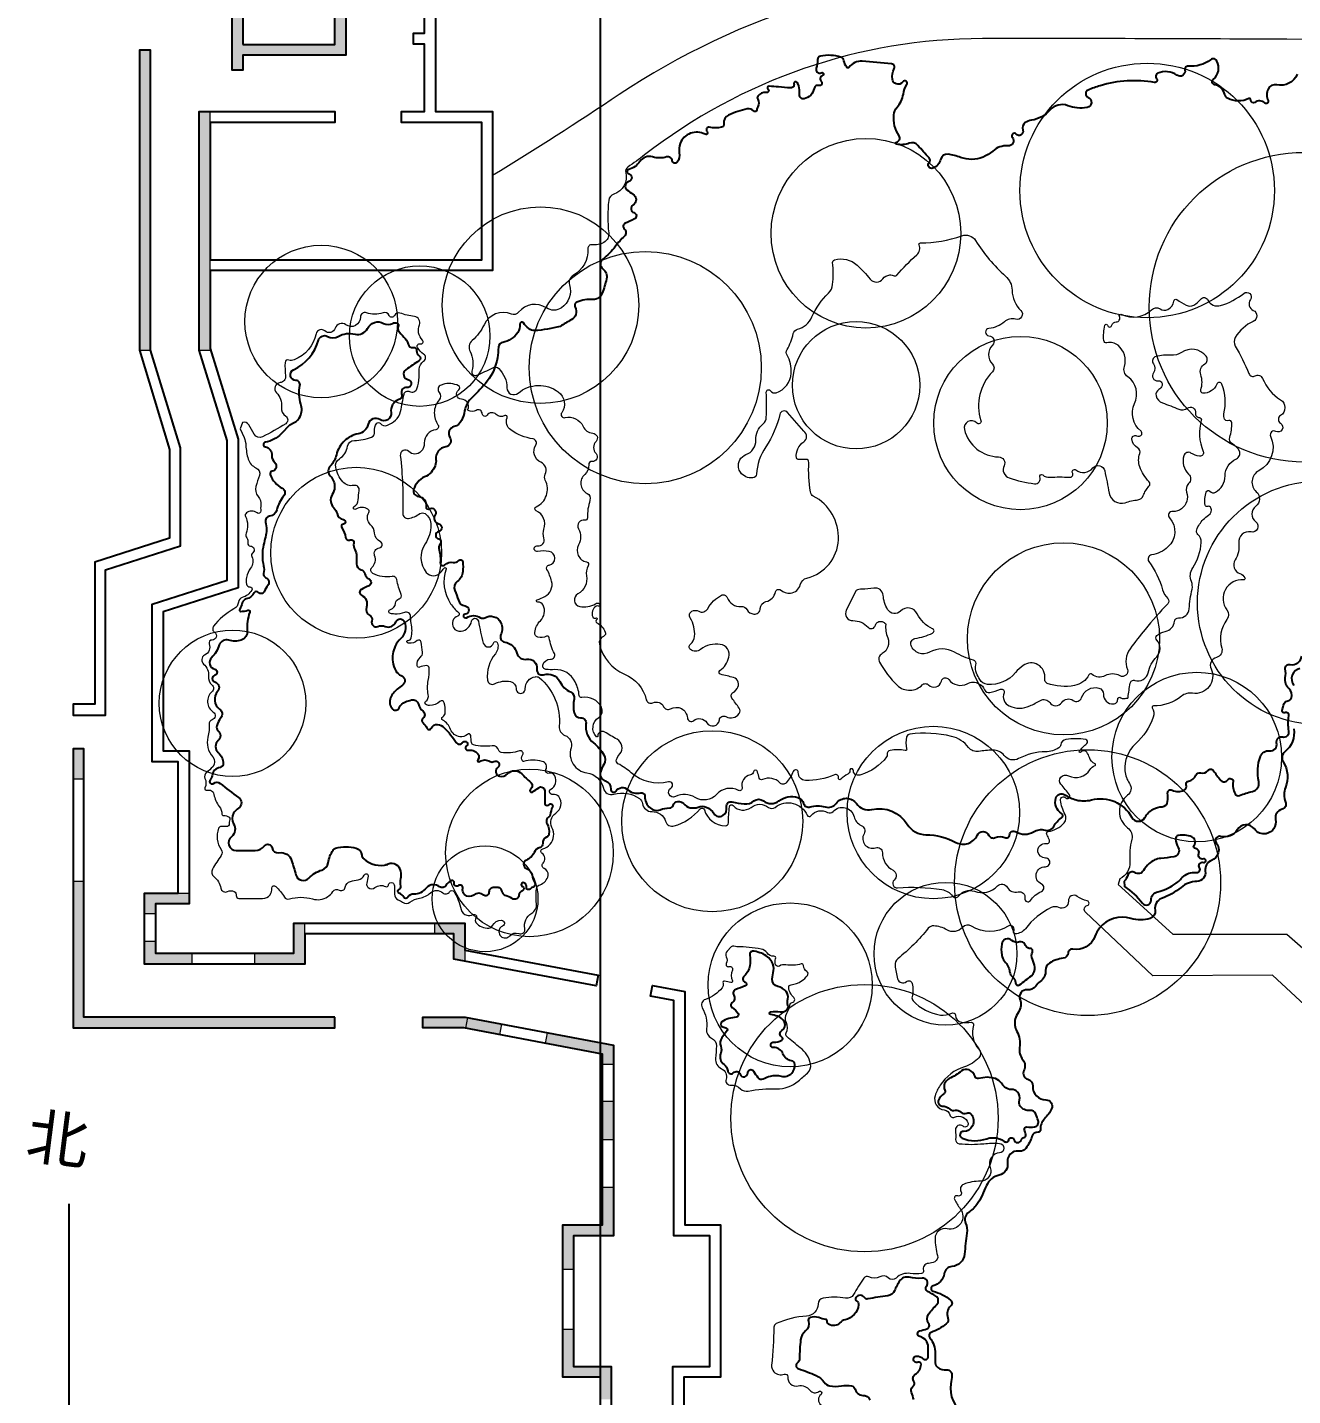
# Model space of a CAD drawing. Header units: millimetres. Extents: x 676536 to 765648, y 164262 to 293101.
# Drawn here: x 717232 to 745066, y 201550 to 231650 of the extents above; entities that cross this region are included whole.
import ezdxf

# ---------------------------------------------------------------- set-up
doc = ezdxf.new("R2010")
doc.units = ezdxf.units.MM
for name, color, linetype in [('archi', 7, 'Continuous'), ('rock', 30, 'Continuous'), ('water', 130, 'Continuous'), ('坐标系', 7, 'Continuous'), ('比例尺、指北针', 7, 'Continuous')]:
    doc.layers.add(name, color=color, linetype=linetype)
for name, color, linetype, lineweight in [('archiw', 255, 'Continuous', 0), ('plant', 90, 'Continuous', 0), ('road', 50, 'Continuous', 0)]:
    doc.layers.add(name, color=color, linetype=linetype, lineweight=lineweight)
doc.styles.get("Standard").update_dxf_attribs({"font": 'arial.ttf'})

msp = doc.modelspace()

# ---------------------------------------------------------------- hatches: boundary and pattern name
at = {"layer": 'archiw'}
h = msp.add_hatch(color=0, dxfattribs=at)
h.dxf.hatch_style = 1
h.paths.add_polyline_path([(724239, 235616), (723999, 235616), (723999, 235044), (721735, 235044), (721735, 234564), (721975, 234564), (721975, 234804), (723999, 234804), (723999, 231276), (721975, 231276), (721975, 233821), (721735, 233821), (721735, 230711), (721975, 230711), (721975, 231036), (724239, 231036)])
h = msp.add_hatch(color=0, dxfattribs=at)
h.dxf.hatch_style = 1
h.paths.add_polyline_path([(719939, 231151), (719699, 231151), (719699, 224549), (719939, 224549)])
h.paths.add_polyline_path([(721253, 229558), (721253, 229798), (721013, 229798), (721013, 224549), (721264, 224549), (721253, 224585), (721253, 226298), (721253, 226538)])
h = msp.add_hatch(color=0, dxfattribs=at)
h.dxf.hatch_style = 1
h.paths.add_polyline_path([(723995, 209879), (718478, 209879), (718478, 212871), (718238, 212871), (718238, 209639), (723995, 209639)])
h.paths.add_polyline_path([(720854, 211282), (720051, 211282), (720051, 211547), (719811, 211547), (719811, 211042), (720854, 211042)], flags=17)
h.paths.add_polyline_path([(723336, 211707), (723336, 211947), (723096, 211947), (723096, 211282), (722229, 211282), (722229, 211042), (723336, 211042)], flags=17)
h.paths.add_polyline_path([(726857, 211947), (726196, 211947), (726196, 211707), (726617, 211707), (726617, 211154), (726857, 211109), (726857, 211353)])
h.paths.add_polyline_path([(720791, 212606), (720551, 212606), (719811, 212606), (719811, 212153), (720051, 212153), (720051, 212366), (720791, 212366)], flags=17)
h.paths.add_polyline_path([(718478, 215780), (718238, 215780), (718238, 215116), (718478, 215116)])
h = msp.add_hatch(color=0, dxfattribs=at)
h.dxf.hatch_style = 1
h.paths.add_polyline_path([(730078, 187351), (729838, 187351), (729838, 186225), (730078, 186225)])
h.paths.add_polyline_path([(730078, 189684), (729838, 189684), (729838, 188526), (730078, 188526)], flags=17)
h.paths.add_polyline_path([(730078, 192081), (730078, 192521), (729838, 192521), (729838, 190905), (730078, 190905), (730078, 191669), (733346, 187107), (734489, 186697), (734570, 186923), (733498, 187308)])
h.paths.add_polyline_path([(735527, 186579), (735446, 186354), (736627, 185930), (736627, 185641), (736867, 185641), (736867, 186099)])
h.paths.add_polyline_path([(730078, 193962), (729838, 193962), (729838, 193404), (730078, 193404)])
h.paths.add_polyline_path([(730078, 196179), (729838, 196179), (729838, 194859), (730078, 194859)])
h.paths.add_polyline_path([(730078, 198407), (729838, 198407), (729838, 197122), (730078, 197122)])
h.paths.add_polyline_path([(730078, 200552), (729838, 200552), (729838, 199434), (730078, 199434)])
h.paths.add_polyline_path([(730078, 202194), (729248, 202194), (729248, 203009), (729008, 203009), (729008, 201954), (729838, 201954), (729838, 201471), (730078, 201471)])
h.paths.add_polyline_path([(729248, 205066), (730126, 205066), (730126, 206139), (729886, 206139), (729886, 205306), (729008, 205306), (729008, 204329), (729248, 204329)])
h.paths.add_polyline_path([(730126, 208024), (729886, 208024), (729886, 207183), (730126, 207183)])
h.paths.add_polyline_path([(730126, 209258), (728674, 209534), (728629, 209299), (729886, 209060), (729886, 208844), (730126, 208844)])
h.paths.add_polyline_path([(727670, 209725), (726920, 209868), (726875, 209632), (727625, 209489)])
h.paths.add_polyline_path([(726920, 209868), (726860, 209879), (725934, 209879), (725934, 209639), (726837, 209639), (726875, 209632)])

# ---------------------------------------------------------------- linework, layer by layer
at = {"layer": 'archi'}
for points in [[(726210, 237102), (726210, 229798), (727466, 229798), (727466, 229558), (727466, 226298), (727226, 226298), (721253, 226298), (721253, 224585), (721866, 222594), (721866, 219317), (720220, 218789), (720220, 215734), (720791, 215734), (720791, 212366), (720051, 212366), (720051, 211282), (723096, 211282), (723096, 211947), (726857, 211947), (726857, 211353), (729787, 210799), (729742, 210564), (726617, 211154), (726617, 211707), (723336, 211707), (723336, 211042), (719811, 211042), (719811, 212606), (720551, 212606), (720551, 215494), (719980, 215494), (719980, 218964), (721626, 219492), (721626, 222558), (721013, 224549), (721013, 229798), (723999, 229798), (723999, 229558), (721253, 229558), (721253, 226538), (727226, 226538), (727226, 229558), (725462, 229558), (725462, 229798), (725970, 229798), (725970, 231279), (725730, 231279), (725730, 231519), (725970, 231519), (725970, 234289)], [(731432, 192527), (731432, 202194), (732242, 202194), (732242, 205066), (731456, 205066), (731456, 210240), (730938, 210338), (730982, 210573), (731696, 210439), (731696, 205306), (732482, 205306), (732482, 201954), (731672, 201954), (731672, 192604)], [(729838, 183433), (729838, 201954), (729008, 201954), (729008, 205306), (729886, 205306), (729886, 209060), (726837, 209639), (725934, 209639), (725934, 209879), (726860, 209879), (730126, 209258), (730126, 205066), (729248, 205066), (729248, 202194), (730078, 202194), (730078, 192081)]]:
    msp.add_lwpolyline(points, dxfattribs=at)
for points in [[(721975, 231276), (723999, 231276), (723999, 234804), (721975, 234804), (721975, 234564), (721735, 234564), (721735, 235044), (723999, 235044), (723999, 235616), (724239, 235616), (724239, 231036), (721975, 231036), (721975, 230711), (721735, 230711), (721735, 233821), (721975, 233821)], [(719939, 224549), (719939, 231151), (719699, 231151), (719699, 224549), (720359, 222367), (720359, 220416), (718713, 219888), (718713, 216761), (718238, 216761), (718238, 216521), (718478, 216521), (718953, 216521), (718953, 219713), (720599, 220241), (720599, 222403)], [(723995, 209879), (718478, 209879), (718478, 215780), (718238, 215780), (718238, 209639), (723995, 209639)]]:
    msp.add_lwpolyline(points, close=True, dxfattribs=at)
at = {"layer": 'archiw'}
for p, q in [((721253, 229558), (721253, 229798)), ((721253, 226298), (721253, 226538)), ((719699, 224549), (719939, 224549)), ((721013, 224549), (721253, 224549)), ((718238, 215116), (718478, 215116)), ((718238, 212871), (718478, 212871)), ((720551, 212606), (720791, 212606)), ((719811, 212153), (720051, 212153)), ((723336, 211707), (723336, 211947)), ((726196, 211707), (726196, 211947)), ((719811, 211547), (720051, 211547)), ((726857, 211353), (726857, 211109)), ((720854, 211042), (720854, 211282)), ((722229, 211282), (722229, 211042)), ((726875, 209632), (726920, 209868)), ((727625, 209489), (727670, 209725)), ((728629, 209299), (728674, 209534)), ((729886, 208844), (730126, 208844)), ((729886, 208024), (730126, 208024)), ((729886, 207183), (730126, 207183)), ((729886, 206139), (730126, 206139)), ((729008, 204329), (729248, 204329)), ((729008, 203009), (729248, 203009))]:
    msp.add_line(p, q, dxfattribs=at)
at = {"layer": 'plant'}
for centre, radius in [((741866, 228061), 2800), ((735679, 227121), 2086), ((745317, 225494), 3406), ((728520, 225539), 2161), ((723696, 225179), 1678), ((730824, 224164), 2553), ((725863, 224858), 1545), ((735462, 223777), 1401), ((739080, 222945), 1907), ((724465, 220092), 1880), ((745653, 218989), 2680), ((740025, 218199), 2113), ((721745, 216781), 1611), ((742957, 215597), 1866), ((732297, 214185), 1991), ((737162, 214377), 1897), ((740555, 212834), 2925), ((728278, 213490), 1844), ((727300, 212479), 1164), ((737429, 211270), 1571), ((734013, 210585), 1804), ((735648, 207654), 2939)]:
    msp.add_circle(centre, radius, dxfattribs=at)
at = {"layer": 'road'}
for points in [[(739474, 237102), (739474, 233311, -0.270772), (739238, 232908, 0.147858), (730250, 230171, -0.009915), (727466, 228388, 7.166495)], [(751142, 231347), (744941, 231387, 0.001953), (738244, 231403, 0.16663), (730811, 228844, -0.019761), (730441, 228578, 0.318584), (730395, 228460, -0.392049), (730132, 227981, 0.291871), (730021, 227844, 0.05651), (730021, 227129, -0.296688), (729916, 226919, -0.167941), (729653, 226866, 0.472946), (729562, 226781, -0.287357), (729240, 226191, 0.353896), (729158, 225985, -0.33287), (728979, 225479, -0.302516), (728651, 225479, 0.388648), (728039, 225384, -0.332624), (727879, 225343, 0.39887), (727278, 225109, -0.100308), (727018, 224762, 0.336141), (726970, 224516, -0.182873), (727010, 224090, 0.627319), (727116, 223997, 0.019212), (727469, 224163, -0.32457), (727602, 224144, -0.20003), (727782, 223718, 0.637971), (728028, 223605, -0.352088), (728912, 223630, -0.399698), (728987, 223172, 0.691549), (729061, 223065, -0.36663), (729456, 222873, 0.279413), (729669, 222724, -0.632356), (729742, 222541, 0.393717), (729742, 222273, -0.694526), (729656, 222101, 0.477003), (729580, 222025, -0.246339), (729495, 221815, 0.536297), (729546, 221398, -0.370815), (729609, 221246, 0.08756), (729554, 220859, -0.48104), (729495, 220808, 0.631259), (729356, 220619, -0.251667), (729356, 220265, 0.504379), (729533, 219890, -0.525373), (729571, 219802, 0.189208), (729531, 219586, -0.326895), (729342, 219188, 0.699417), (729382, 218911, 0.190237), (729733, 218972, -0.28066), (729821, 218972, -0.905694), (729795, 218916, -1.124803)], [(734312, 222764), (733956, 223179, 0.614902), (733785, 223137, -0.090195), (733476, 222421, 0.128652), (733269, 221819, -0.356644), (733193, 221739, -0.284295), (732920, 221863, -0.096613), (732878, 221964, -0.374483), (733040, 222251, 0.327132), (733257, 222570, -0.231562), (733418, 222928, 0.210046), (733487, 223068, 0.024024), (733487, 223624, -0.757617), (733580, 223655, 0.338651), (733706, 223613, 0.302169), (734036, 224045, 0.149473), (733943, 224440, -0.27031), (733943, 224561, 0.076463), (734082, 224914, -0.279783), (734176, 225010, 0.229641), (734490, 225280, -0.100331), (734857, 225804, 0.183657), (734947, 225991, 0.042285), (734947, 226478, -0.35507), (734985, 226533, -0.264389), (735483, 226419, -0.036498), (735771, 226113, 0.490059), (736053, 226119, -0.218825), (736205, 226203, -0.121576), (736303, 226186, 0.332943), (736362, 226200, -0.038911), (736799, 226646, 0.326432), (736848, 226863, -0.540164), (736878, 226910, 0.08642), (737786, 227067, -0.353808), (738092, 226960, 0.072939), (738750, 226179, -0.208263), (738894, 225868, 0.193921), (739087, 225421, -0.784992), (738971, 225228, 0.263982), (738725, 225174, -0.163446), (738385, 225028, 0.919943), (738385, 224866, -0.635696), (738462, 224658, 0.409633), (738462, 224242, -0.409633), (738462, 224072, 0.279081), (738208, 223001, -0.803791), (738115, 222947, 0.778822), (737845, 222800, 0.336789), (738599, 222201, -0.547258), (738718, 222007, 0.453429), (738831, 221738, 0.048929), (739388, 221611, 0.571199), (739505, 221762, -0.795811), (739568, 221806, 0.207011), (739725, 221752, -0.038706), (740159, 221752, 0.593653), (740223, 221850, -0.80194), (740296, 221913, 0.396159), (740672, 221957, -0.620716), (740931, 221894, -0.010308), (741029, 221406, 0.454101), (741382, 221194, -0.046978), (741664, 221257, 0.282015), (741781, 221351, -0.10302), (741906, 221554, 0.39784), (741906, 221656, -0.101679), (741703, 221985, -0.17782), (741703, 222274, 0.371259), (741656, 222399, -0.255531), (741530, 222595, -0.580398), (741632, 222663, 0.399049), (741745, 222697, 0.369378), (741732, 222766, -0.348474), (741590, 223373, 0.360263), (741439, 223964, -0.321166), (741364, 224189, 0.304422), (741225, 224656, 0.239106), (740982, 224710, -0.458628), (740912, 224760, -0.086175), (740936, 225097, -0.781275), (740991, 225097, 0.781275), (741091, 225097, -0.341682), (741186, 225172, 0.555574), (741256, 225287, -0.723654), (741306, 225337, 0.320203), (741960, 225437, -0.347021), (742149, 225457, 0.2573), (742320, 225446, 0.257402), (742449, 225626, -0.547987), (742522, 225661, 0.003725), (742724, 225538, 0.2765), (742891, 225538, 0.08972), (743043, 225670, -0.552911), (743204, 225652, 0.369354), (743480, 225530, 0.095202), (743990, 225798, -0.866976), (744136, 225660, 0.472961), (744201, 225425, -0.650118), (744201, 225182, 0.158023), (743804, 224826, 0.26924), (743804, 224640, -0.033725), (744104, 224033, 0.446912), (744241, 223984, -0.445345), (744403, 223927, 0.153921), (744800, 223458, -0.551035), (744800, 223110, 0.551035), (744800, 222940, -0.970916), (744695, 222762, 0.723405), (744582, 222656, -0.398303), (744322, 221895, 0.523245), (744266, 221434, -0.468236), (744255, 221114, 0.489112), (744255, 220773, -0.800352), (744150, 220550, 0.516846), (743882, 220308, -0.168585), (743799, 219933, 0.481552), (743907, 219634, -0.193697), (744015, 219542, -0.591414), (743985, 219496, 0.650197), (743619, 218833, -0.336718), (743619, 218622, 0.239981), (743506, 217995, -0.426522), (743390, 217790, 0.469235), (743272, 217540, -0.601164), (742864, 217001, 0.213045), (742620, 216936, -0.175086), (742002, 216722, 0.58588), (741979, 216682, -0.223508), (741999, 216478, -0.121298), (741610, 215890, 0.230133), (741377, 215297, 0.134553), (741477, 215018, -0.406419), (741435, 214758, 0.502205), (741435, 214043, -0.299662), (741527, 213788, 0.074986), (741485, 213291, -0.309397), (741266, 212920), (741225, 212794), (742432, 211704), (744938, 211704), (746703, 210155, 0.398866)], [(721963, 222958), (721916, 222817), (721998, 222629, -0.091895), (722039, 222454, 0.062772), (722091, 222150, 0.22348), (722261, 221962, -0.396323), (722337, 221793, 0.012869), (722261, 221553, 0.24957), (722308, 221331, -0.203935), (722367, 221137, 0.054013), (722367, 221015, -0.655081), (722285, 220968, 0.331965), (722050, 220968, 0.361426), (722031, 220887, -0.213803), (722044, 220521, 0.264771), (722058, 220417, -0.213272), (722083, 220309, 0.461815), (722139, 220240, -0.694306), (722190, 220090, 0.338935), (722170, 220007, -0.266323), (722144, 219755, 0.104354), (722054, 219549, 0.103013), (722054, 219399, 0.357777), (722126, 219341, -0.581409), (722168, 219269, -0.193437), (721961, 219108, 0.304779), (721875, 219006, -0.244959), (721777, 218859, 0.103789), (721327, 218474, 0.437613), (721350, 218343, -0.768388), (721294, 218172, 0.534751), (721233, 218091, -0.377437), (721132, 217840, 0.541328), (721109, 217642, -0.252439), (721216, 217378, 0.246597), (721292, 217186, -0.457117), (721292, 217035, 0.49837), (721322, 216588, -0.645412), (721295, 216418, 0.362108), (721228, 216321, -0.084628), (721205, 216038, 0.245103), (721309, 215600, -0.372254), (721309, 215383, -0.060378), (721175, 215262, 0.357971), (721139, 215129, -0.213713), (721139, 214923, 0.641079), (721188, 214868, -0.446434), (721335, 214777, 0.116648), (721453, 214508, -0.148673), (721513, 214342, 0.417319), (721547, 214311, -0.181167), (721672, 214274, -0.311217), (721688, 214226, 0.069693), (721670, 214108, -0.389743), (721634, 214070, -0.037033), (721503, 214070, 0.328969), (721439, 214030, 0.254991), (721498, 213561, -0.323155), (721498, 213435, 0.025779), (721303, 213133, 0.378651), (721338, 212965, -0.194971), (721487, 212716, 0.508983), (721636, 212640, -0.238395), (721782, 212640, -0.315113), (721828, 212552, 0.447554), (721886, 212487, 0.002919), (722063, 212487, -0.002919), (722405, 212487, 0.234071), (722570, 212568, 0.18826), (722612, 212712, -0.697839), (722696, 212752, -0.057482), (722885, 212518, 0.334858), (722996, 212476, -0.14293), (723503, 212476, 0.219507), (723837, 212525, 0.101375), (723952, 212640, -0.39923), (724091, 212671, 0.522758), (724225, 212733, -0.279141), (724340, 212863, -0.050752), (724509, 212898, 0.285676), (724644, 213001, -0.912475), (724728, 212978, -0.011464), (724697, 212825, 0.284266), (724732, 212725, 0.355658), (724878, 212725, -0.301376), (725112, 212748, 0.522756), (725174, 212780, -0.530771), (725270, 212828, -0.264695), (725307, 212768, -0.011599), (725307, 212582, 0.318098), (725391, 212456, -0.070343), (725488, 212403, 0.333055), (725645, 212403, -0.11836), (725858, 212495, 0.139851), (726101, 212612, -0.38072), (726371, 212612, 0.473945), (726522, 212636, -0.57442), (726619, 212636, -0.073758), (726776, 212246, 0.266563), (726897, 212117, 0.202448), (727035, 212131, -0.834836), (727100, 212050, 0.369557), (727100, 211957, 0.232546), (727385, 211834, 0.274904), (727467, 211889, -0.300661), (727663, 212007, -0.793318), (727687, 211881, 0.295561), (727605, 211756, 0.203267), (727646, 211656, 0.437321), (727848, 211667, -0.329598), (728040, 211713, 0.606966), (728177, 211826, -0.324831), (728326, 212163, 0.298713), (728432, 212375, -0.058375), (728432, 212696, -0.297578), (728510, 212790, 0.287471), (728686, 212993, 0.346868), (728600, 213146, -0.53179), (728577, 213260, 0.469743), (728553, 213483, -0.646984), (728569, 213578, 0.307476), (728809, 213854, 0.153734), (728773, 214046, -0.390219), (728856, 214365, 0.434495), (728922, 214728, 0.300336), (728795, 214774, -0.855572), (728748, 214889, 0.377148), (728839, 215182, 0.379072), (728708, 215242, -0.658214), (728641, 215321, 0.475636), (728558, 215503, 0.127858), (728149, 215503, -0.289616), (728123, 215511, -0.363622), (728123, 215636, 0.7491), (728059, 215733, -0.10905), (727655, 215698, -0.310087), (727605, 215743, 0.384823), (727456, 215845, -0.092408), (727047, 215865, -0.311876), (727002, 215915, -0.00617), (726984, 216071, 0.619049), (726915, 216097, -0.22717), (726747, 216044, -0.268971), (726543, 216206, 0.166183), (726369, 216410, -0.569428), (726369, 216485, 0.248117), (726425, 216576, 0.083592), (726402, 216792, 0.553382), (726309, 216819, -0.177549), (726082, 216731, -0.159105), (725992, 216759, -0.519902), (725992, 216819, 0.300483), (726052, 216973, -0.102341), (726051, 217280, 0.062804), (726071, 217558, 0.427215), (726011, 217610, 0.07142), (725861, 217574, -0.467537), (725809, 217602, -0.282019), (725877, 217792, 0.260634), (725922, 217902, 0.000819), (725894, 218128, 0.600092), (725809, 218161, -0.196934), (725630, 218100, -0.184971), (725586, 218120, -0.690537), (725606, 218165, 0.371345), (725676, 218217, 0.108647), (725676, 218541, -0.056185), (725661, 218690, 0.531438), (725530, 218780, -0.103826), (725313, 218744, -0.045249), (725217, 218756, -0.801332), (725217, 218846, 0.331123), (725333, 218981, -0.305137), (725407, 219075, 0.43798), (725453, 219176, -0.057435), (725360, 219501, 0.418827), (725257, 219573, -0.166762), (724830, 219637, -0.51508), (724812, 219767, 0.301593), (724872, 220029, -0.487748), (724976, 220199, 0.756327), (724998, 220335, -0.275765), (724870, 220523, 0.190539), (724783, 220710, -0.343925), (724743, 220979, 0.40234), (724725, 221050, 0.284426), (724456, 221050, -1.020406), (724422, 221108, 0.265396), (724511, 221258, -0.042845), (724533, 221458, 0.538265), (724414, 221573, -0.274234), (724170, 221655, -0.132277), (724015, 221973, -0.307029), (724096, 222159, 0.216234), (724277, 222438, -0.371083), (724425, 222564, 0.094756), (724805, 222636, 0.351398), (724872, 222754, -0.203511), (724919, 222940, -0.49801), (724995, 222940, 0.342706), (725151, 222897, 0.07889), (725328, 223007, 0.165623), (725442, 223201, 0.002643), (725518, 223581, -0.501109), (725641, 223640, 0.440799), (725801, 223699, 0.104064), (725849, 223956, -0.012543), (725849, 224125, -0.245942), (725950, 224308, 0.53964), (725950, 224464, -0.11467), (725815, 224606, -0.667289), (725876, 224688, 0.754174), (725923, 224769, -0.291035), (725855, 225108, 0.485619), (725747, 225290, -0.049223), (725428, 225365, 0.391362), (725306, 225311, -0.658058), (725191, 225311, 0.388697), (725056, 225372, -0.160794), (724690, 225372, 0.516518), (724561, 225277, -0.618867), (724236, 225108, 0.508697), (724005, 225033, -0.54323), (723775, 224972, 0.577525), (723585, 224911, -0.246678), (723104, 224335, -0.184214), (722982, 224332, 0.498884), (722902, 224279, 0.048733), (722913, 223986, -0.430261), (722791, 223834, 0.640788), (722711, 223613, -0.232261), (722820, 223299, 0.286672), (722916, 223095, -0.543235), (722916, 222931, -0.032591), (722404, 222645, -0.383884), (722219, 222699, -0.017006), (722103, 222905, 0.380301), (721963, 222958, -10.644776)], [(735464, 219264), (735247, 218830, 0.561224), (735392, 218599, -0.213572), (735725, 218454, 0.599759), (735887, 218496, -0.434245), (736033, 218577, -0.039959), (736091, 218553, -0.306719), (736114, 218513, 0.120288), (736158, 218222, -0.383428), (736034, 217873, 0.419869), (735979, 217682, 0.070774), (736369, 217177, 0.20403), (736652, 217068, 0.194343), (736918, 217185, -0.423524), (737054, 217185, 0.604117), (737338, 217268, -0.652516), (737503, 217305, 0.372861), (737907, 217212, -0.248712), (738166, 217212, -0.170561), (738291, 217077, 0.360614), (738407, 217017, 0.040805), (738638, 217089, -0.661826), (738717, 217010, 0.402426), (738833, 216722, 0.215203), (739283, 216722, 0.02457), (739519, 216843, -0.391755), (739721, 216797, 0.527822), (739986, 216797, -0.417841), (740240, 216843, 0.506889), (740424, 216905, -0.402704), (740806, 217114, -0.346626), (740904, 216981, 0.440334), (741124, 216766, 0.414529), (741217, 216871, -0.678637), (741287, 216903, 0.227503), (741346, 216885, -0.035382), (741423, 216890, 0.379725), (741446, 216910, -0.013511), (741493, 217222, -0.452775), (741595, 217284, 0.440942), (741888, 217454, -0.138712), (742075, 217804, 0.402846), (742075, 218171, -0.422316), (742078, 218269, -0.14088), (742264, 218361, 0.339535), (742469, 218586, -0.41588), (742556, 218660, 0.421563), (742790, 218860, -0.040944), (742853, 219290, 0.155956), (742839, 219459, -0.246627), (742867, 219760, 0.124534), (743057, 220318, 0.242162), (742982, 220496, -0.318324), (742956, 220597, -0.103698), (743101, 220823, -0.057198), (743217, 220918, 0.364564), (743269, 221080, 0.412744), (743197, 221109, -0.49005), (743141, 221142, -0.105806), (743162, 221428, -0.591147), (743246, 221446, 0.35439), (743370, 221425, 0.270218), (743578, 221781, -0.300231), (743829, 222159, 0.422684), (743894, 222326, 0.165405), (743743, 222485, -0.363333), (743682, 222633, 0.082912), (743728, 222952, 0.479882), (743663, 223001, -0.147275), (743597, 223004, -0.190205), (743567, 223030, -0.18082), (743554, 223145, 0.154522), (743509, 223800, 0.686496), (743396, 223800, -0.329609), (743092, 223604, -0.494585), (743045, 223673, 0.166661), (743045, 224011, -0.356972), (743134, 224249, 0.456885), (743165, 224415, 0.390247), (742618, 224499, -0.166573), (742388, 224438, 0.076045), (742061, 224411, 0.542186), (742003, 224249, -0.337175), (742003, 224050, 0.665676), (742103, 223877, -0.528175), (742195, 223773, -0.215814), (742122, 223680, 0.345899), (742061, 223546, 0.254028), (742203, 223388, -0.015172), (742561, 223250, 0.26666), (742749, 223273, -0.669502), (742930, 223165, 0.451812), (743015, 223065, -0.494356), (743057, 223008, 0.175222), (743099, 222323, -0.580903), (743019, 222216, -0.113613), (742830, 222285, 0.500799), (742672, 222227, 0.279486), (742777, 221823, -0.421856), (742777, 221613, 0.288571), (742732, 221428, -0.320532), (742619, 221056, -0.190914), (742431, 221002, 0.683611), (742358, 220858, -0.411971), (742324, 220219, -0.143829), (741961, 220043, 0.553396), (741902, 219902, -0.081958), (742205, 219279, 0.119376), (742319, 219083, -0.401735), (742319, 218970, 0.019611), (741820, 218407, 0.014057), (741491, 217980, 0.253787), (741431, 217526, -0.694692), (741271, 217385, 0.251621), (740938, 217385, -0.312671), (740657, 217417, 0.480966), (740586, 217404, -0.226172), (740266, 217171, -0.133103), (739667, 217219, -0.363588), (739611, 217316, 0.316073), (739462, 217629, 0.295087), (739135, 217610, 0.061098), (738971, 217456, -0.243337), (738352, 217195, -0.251488), (738183, 217304, -0.015868), (738111, 217444, -0.190737), (738099, 217625, 0.416986), (738046, 217726, -0.05367), (737628, 217906, 0.263533), (737081, 217906, -0.460503), (736671, 218055, -0.468624), (736756, 218204, 0.061053), (737146, 218324, 0.647403), (737146, 218421, -0.177475), (736808, 218750, 0.521267), (736442, 218810, -0.49648), (736155, 218846, -0.111926), (736058, 219156, 0.445899), (735853, 219313, -0.049437), (735591, 219291, 0.107584), (735464, 219264, 1.895466)], [(732787, 217029), (732846, 217106, 0.527448), (732766, 217346, 0.015505), (732482, 217418, -0.653156), (732466, 217500, 0.183348), (732664, 217792, 0.435712), (732476, 218076, 0.208486), (732042, 217965, -0.342909), (731817, 217965, -0.489304), (731817, 218080, 0.210988), (731910, 218252, 0.157912), (731813, 218659, -0.431397), (731852, 218805, -0.24992), (732003, 218805, 0.408555), (732199, 218862, -0.146797), (732502, 219157, -0.454211), (732627, 219108, 0.338514), (732931, 218911, -0.292154), (733065, 218840, 0.239669), (733212, 218742, 0.443994), (733355, 218867, -0.349608), (733480, 219018, 0.302064), (733690, 219233, -0.561806), (733797, 219273, 0.189167), (734021, 219206, 0.322483), (734235, 219389, -0.279678), (734382, 219536, 0.332133), (735074, 220375, 0.292514), (734522, 221339, -0.237459), (734457, 221429, -0.052861), (734423, 222078, 0.433728), (734359, 222145, -0.006083), (734189, 222145, -0.379396), (734150, 222181, -0.277255), (734312, 222532, 0.529343), (734312, 222764, 13.945462)], [(729795, 218916, 0.285031), (729747, 218917, 0.37771), (729668, 218680, 0.451941), (729739, 218656, -1.007981), (729759, 218621, 0.585449), (729759, 218553, -0.161223), (729946, 218348, -0.427801), (729907, 218253, 0.372595), (729816, 218080, 0.23903), (730368, 217423, -0.235296), (730848, 216860, 0.472565), (730994, 216790, -0.415047), (731227, 216706, 0.440921), (731380, 216658, -0.554677), (731752, 216461, 0.604405), (731891, 216400, -0.446682), (732180, 216352, 0.701703), (732455, 216413, -0.524978), (732600, 216487, 0.371593), (732892, 216553, 0.330909), (732892, 216675, -0.000866), (732731, 216894, -0.567923), (732787, 217029, -1.151348)], [(745932, 209579), (744625, 210800), (741993, 210784), (740508, 212184, -0.600126), (740549, 212332, 0.798341), (740549, 212432, -0.10186), (740327, 212533, 0.636213), (740132, 212426, -0.57391), (739924, 212285, 0.227271), (739756, 212285, 0.117831), (739186, 211822, -0.223988), (738964, 211708, -0.555963), (738929, 211760, 0.284652), (738916, 211860, 0.384211), (738808, 211877, -0.299296), (738004, 211877, 0.373027), (737801, 211850, -0.358239), (737462, 211796, 0.118576), (737172, 211884, 0.242225), (737050, 211830, -0.054154), (736380, 211161, 0.259881), (736319, 211010, 0.036697), (736377, 210718, 0.546486), (736570, 210658, -0.552928), (736695, 210618, -0.12566), (736695, 210322, 0.254856), (736716, 210237, 0.170666), (737316, 209922, 0.164085), (737567, 209967, -0.575333), (737647, 209919, 0.396063), (737789, 209764, 0.037941), (737992, 209764, -0.527986), (738046, 209697, 0.266637), (738166, 209170, -0.391205), (738166, 208984, -0.132168), (737849, 208784, 0.175717), (737312, 208378, 0.06472), (737202, 208148, 0.472616), (737401, 207834, -0.311729), (737525, 207724, 0.479547), (737629, 207675, -0.466967), (737925, 207544, -0.755299), (737815, 207476, 0.6833), (737649, 207393, -0.040885), (737651, 207185, 0.404577), (737729, 207092, 0.052563), (738270, 207092, -0.042108), (738618, 207099, -0.938619), (738618, 206891, 0.507381), (738410, 206565, -0.533478), (738201, 206266, 0.100149), (737828, 206198, 0.458938), (737772, 206032, -0.710536), (737698, 205945, 0.673119), (737628, 205871, 0.05723), (737754, 205662, -0.707016), (737468, 205219, 0.484322), (737200, 205006, 0.072199), (737254, 204632, -0.367078), (737194, 204495, -0.104177), (737052, 204459, 0.503695), (736945, 204303, -0.46683), (736903, 204235, -0.080835), (736654, 204236, 0.240352), (736341, 204137, -0.409554), (736173, 204137, 0.327846), (735983, 204164, -0.249909), (735743, 204164, 0.389819), (735631, 204135, 0.008535), (735405, 203773, -0.308795), (735233, 203693, 0.083632), (734738, 203693, 0.360566), (734627, 203565, -0.388105), (734375, 203300, 0.087382), (733708, 203134, 0.289485), (733655, 203055, -0.01833), (733604, 202221, 0.219187), (733655, 202075, 0.29497), (733883, 202021, -0.542458), (733960, 201963, 0.498734), (734185, 201765, -0.287902), (734451, 201665, 0.420927), (734641, 201642, -1.012023), (734692, 201577, 0.494427), (734692, 201345, 0.027934)], [(732715, 211424), (732626, 211326, 0.307235), (732608, 211201, -0.231066), (732608, 211059, 0.664746), (732670, 210988, -0.659131), (732741, 210908, 0.222855), (732741, 210676, -0.611475), (732709, 210635, -0.017626), (732570, 210666, 0.635431), (732535, 210625, -0.136738), (732542, 210583, -0.143127), (732517, 210523, -0.144235), (732147, 210265, 0.47124), (732078, 210084, -0.157987), (732172, 209618, 0.320781), (732284, 209416, -0.29735), (732390, 209243, -0.018245), (732373, 208968, 0.320204), (732502, 208741, -0.37912), (732604, 208509, 0.530309), (732706, 208379, -0.213956), (732921, 208300, 0.246337), (733091, 208249, -0.055162), (733713, 208300, 0.187882), (734189, 208469, -0.001838), (734392, 208644, 0.277809), (734460, 208848, 0.174762), (734234, 209204, -0.015927), (733940, 209447, -0.348011), (733925, 209531, 0.238167), (733930, 209751, -0.251129), (733940, 209967, 0.099817), (734003, 210143, -0.333351), (734060, 210200, 0.64277), (734092, 210310, -0.193188), (733981, 210527, -0.408011), (734031, 210590, 0.115995), (734262, 210672, 0.084819), (734394, 210795, 0.432819), (734380, 210880, -0.233922), (734306, 211010, 0.473427), (734257, 211046, -0.102185), (733915, 211028, 0.173552), (733775, 211001, -0.464941), (733692, 211029, -0.184998), (733692, 211162, 0.545621), (733653, 211216, -0.263246), (733506, 211288, 0.199213), (733373, 211374, 0.044035), (732842, 211424, -0.075724), (732772, 211435, 0.25445), (732715, 211424, 2.450872)]]:
    msp.add_lwpolyline(points, format="xyb", dxfattribs=at)
msp.add_lwpolyline([(726374, 223796, -0.013167), (726334, 223781, 0.525286), (726290, 223619, -0.364046), (726290, 223457, 0.172894), (726184, 223172, 0.157091), (726265, 222907, -0.566972), (726216, 222798, 0.389044), (725964, 222506, -0.204807), (725891, 222319, -0.418989), (725623, 222319, 0.71343), (725436, 222229, -0.034918), (725492, 220953, 0.472168), (725614, 220848, 0.11465), (725867, 220953, -0.323159), (725980, 220953, -0.24178), (726109, 220702, -0.148811), (725981, 220286, 0.329863), (726008, 219659, 0.477179), (726324, 219659, 0.00538), (726401, 219756, -0.847094), (726443, 219734, 0.233695), (726544, 218972, 0.074743), (726717, 218781, -0.600602), (726701, 218697, 0.490218), (726605, 218445, 0.297762), (726774, 218365, 0.326136), (727004, 218587, -0.838729), (727154, 218587, 0.022843), (727262, 218105, 0.76374), (727486, 218105, -0.76374), (727577, 218105, -0.243423), (727527, 217872, 0.201223), (727353, 217291, 0.534109), (727511, 217208, -0.179459), (727860, 217258, -0.358705), (727984, 217100, 1.020386), (728184, 217100, -0.37719), (728408, 217366, -0.074245), (728447, 217366, -0.138108), (728490, 217347, -0.245664), (728933, 216275, 0.336317), (729058, 216075, -0.396717), (729192, 215800, 0.463702), (729541, 215249, -0.314635), (729904, 214914, 0.437514), (730132, 214779, -0.233331), (730697, 214685, -0.203792), (730763, 214577, 0.380485), (730974, 214399, -0.33794), (731271, 214184, 0.414783), (731462, 214082, 0.142184), (732033, 214455, -0.593805), (732125, 214435, 0.326666), (732584, 214085, 0.411251), (732653, 214151, -0.017777), (732676, 214504, -0.663472), (732762, 214530, 0.406386), (733151, 214491, -0.348526), (733534, 214491, 0.348526), (733682, 214491, -0.488575), (734388, 214319, 0.564854), (734475, 214309, -0.376039), (734837, 214379, 0.361743), (734957, 214399, -0.612389), (735418, 214286, 0.233918), (735577, 214093, -0.44343), (735637, 213911, 0.689149), (735890, 213603, -0.516192), (736042, 213493, 0.285748), (736276, 213107, -0.537266), (736302, 212892, 0.729338), (736373, 212720, -0.059256), (737350, 212682, -0.197552), (737584, 212540, 0.505801), (737716, 212540, -0.333835), (738064, 212645, 0.298337), (738575, 212763, -0.507733), (738786, 212735, 0.346526), (739029, 212632, -0.557571), (739176, 212493, 0.814791), (739297, 212441, -0.138589), (739540, 212640, 0.654377), (739540, 212805, -0.827458), (739626, 213186, 1.035994), (739626, 213376, -0.384933), (739462, 213515, -0.506639), (739648, 213694, 0.617823), (739713, 213784, 0.00087), (739656, 213896, -0.50902), (739686, 213957, 0.169541), (740039, 214150, 0.316535), (740062, 214336, -0.08542), (739958, 214647, -0.743133), (740073, 214701, 0.939495), (740154, 214767, 0.028693), (739969, 215001, -0.380265), (739969, 215154, -0.338612), (740138, 215186, 0.384358), (740607, 215317, -0.149899), (740721, 215415, 0.655239), (740721, 215448, -0.221258), (740596, 215589, 0.097157), (740536, 215704, 0.479536), (740405, 215704, -0.988227), (740374, 215728, -0.061732), (740539, 215895, 0.657038), (740515, 215984, 0.072632), (740080, 215984, 0.33141), (739963, 215868, -0.218885), (739919, 215799, -0.137895), (739631, 215714, 0.117471), (739038, 215563, -0.172149), (738870, 215539, -0.181772), (738719, 215634, 0.243548), (738469, 215751, 0.030666), (738158, 215721, -0.276804), (737935, 215810, 0.17337), (737562, 216053, 0.089041), (736647, 216104, 0.302086), (736575, 216042, 0.138773), (736575, 215779, -0.553403), (736543, 215743, 0.087838), (736212, 215743, 0.412265), (736147, 215651, -0.20985), (736134, 215599, -0.15338), (735566, 215204, -0.115338), (735484, 215198, -0.390051), (735404, 215299, 1.075729), (735324, 215299, -0.302606), (735278, 215219, 0.080228), (735125, 215108, -0.766085), (735076, 215136, 0.632532), (734989, 215209, -0.118864), (734347, 215083, -0.419315), (734191, 215258, 0.850692), (734082, 215282, -0.090078), (733922, 215028, -0.439706), (733786, 215028, 0.331397), (733402, 215101, -0.46718), (733333, 215132, -0.005901), (733294, 215275, 0.776341), (733207, 215275, -0.288025), (733137, 215209, 0.421685), (732953, 214923, -0.639029), (732876, 214864, 0.341852), (732395, 214777, -0.359887), (731924, 214707, 0.253215), (731488, 214728, -0.962792), (731389, 214915, 0.86851), (731334, 215053, -0.244482), (730518, 215250, 0.055572), (730225, 215452, -0.37505), (730192, 215542, -0.08791), (730265, 215666, 0.478752), (730204, 215990, -0.016805), (729933, 216148, 0.610371), (729781, 216058, -0.700465), (729749, 216045, -0.468667), (729800, 216467, 0.38554), (729860, 216695, 0.328386), (729429, 216908, -0.433258), (729372, 216951, 0.087414), (729284, 217253, 0.299076), (728828, 217521, -0.035821), (728639, 217525, -0.45934), (728571, 217621, -0.357671), (728743, 217749, 0.57599), (728825, 217875, -0.080088), (728713, 218221, 0.499854), (728649, 218255, -0.170199), (728465, 218236, -0.379013), (728395, 218338, -0.166386), (728519, 218597, 0.308017), (728581, 218939, 0.332553), (728458, 219008, -0.919505), (728447, 219060, 0.044771), (728615, 219129, 0.349186), (728765, 219465, 0.062242), (728662, 219726, -0.5181), (728709, 219821, 0.852497), (728709, 220122, 0.079624), (728454, 220122, -1.173024), (728454, 220245, 0.568996), (728596, 220415, -0.171417), (728596, 220612, 0.385696), (728426, 221017, -0.635989), (728426, 221102, 0.426408), (728624, 221686, -0.24436), (728624, 221818, 0.436164), (728530, 222082, -0.467067), (728417, 222458, 0.541599), (728357, 222595, -0.107541), (727865, 222793, -0.359931), (727786, 223061, 0.71784), (727734, 223108, -0.336469), (727547, 223134, 0.462211), (727344, 223117, -0.719651), (727239, 223150, 0.574226), (727103, 223225, -0.274603), (726927, 223225, -0.384855), (726921, 223246, 0.537408), (726783, 223470, -0.722648), (726723, 223675, 0.57115), (726717, 223765, 0.186515)], format="xyb", close=True, dxfattribs=at)
at = {"layer": 'rock'}
for points in [[(745168, 230617, -0.362066), (744716, 230385, 0.349457), (744525, 230293, 0.227421), (744525, 230038, -0.821044), (744456, 229986, 0.355893), (744231, 229997, -0.32913), (744177, 229997, -0.226039), (744143, 230061, 0.535508), (744105, 230084, -0.230984), (743634, 230090, -0.226773), (743572, 230170, 0.299382), (743349, 230389, -0.629083), (743320, 230501, 0.356469), (743397, 230910, 0.457785), (743262, 230939, -0.184437), (742769, 230797, 0.506983), (742696, 230713, -0.688157), (742521, 230596, 0.26323), (742098, 230640, 0.514175), (742073, 230520, -0.714136), (742029, 230440, 0.115827), (740830, 230366, 0.026402), (740568, 230272, 0.664571), (740568, 230110, -0.746386), (740544, 229886, -0.13769), (740117, 229927, 0.314466), (739733, 229833, -0.178609), (739319, 229608, 0.115099), (739184, 229555, 0.341217), (739130, 229390, -0.822938), (738983, 229301, 0.974832), (738900, 229231, -0.663352), (738800, 229042, 0.211113), (738469, 228929, -0.184524), (738008, 228747, -0.090859), (737761, 228788, 0.048748), (737488, 228859, 0.39384), (737323, 228747, -0.253621), (737152, 228552, -0.788333), (737069, 228676, 0.391013), (737069, 228777, -0.007716), (736823, 229053, 0.313801), (736633, 229101, -0.140384), (736353, 229079, -0.818321), (736353, 229127, 0.531197), (736409, 229262, -0.170773), (736293, 229728, -0.157721), (736364, 229892, 0.139673), (736502, 230182, -0.096976), (736580, 230391, 0.965271), (736491, 230451, -0.340576), (736342, 230406, -0.273085), (736260, 230509, -0.157374), (736301, 230745, 0.536278), (736245, 230847, 0.000273), (735595, 230904, 0.264515), (735309, 230772, -0.513317), (735257, 230772, -0.112238), (735196, 230915, 0.276301), (735130, 230992, 0.132233), (734678, 231016, 0.357734), (734617, 230941, -0.084051), (734587, 230750, 0.657774), (734696, 230652, -1.023293), (734724, 230589, 0.530539), (734696, 230457, -0.772527), (734643, 230370, 0.448645), (734540, 230307, -0.308301), (734317, 230080, -0.487979), (734216, 230167, 0.023685), (734216, 230276, 0.131499), (734164, 230438, 0.860909), (734095, 230408, -0.508326), (734024, 230318, -0.019822), (733753, 230339, 0.024045), (733550, 230353, 0.702573), (733526, 230292, -0.777242), (733488, 230217, 0.32403), (733299, 230134, 0.272424), (733299, 230068, -0.272424), (733299, 229903, 0.11593), (733278, 229834, -0.661382), (733209, 229811, 0.268957), (733070, 229855, 0.050536), (732658, 229721, 0.346721), (732556, 229528, -0.417718), (732503, 229452, -0.084382), (732234, 229452, 0.728613), (732184, 229357, -0.862447), (732139, 229297, 0.454262), (731593, 229094, 0.135193), (731574, 228889, -0.210632), (731525, 228686, -0.680054), (731418, 228717, 0.473758), (731292, 228800, -0.149703), (730987, 228800, 0.33016), (730706, 228701, -0.179648), (730461, 228525, 0.762917), (730461, 228429, -0.762917), (730461, 228257, 0.608746), (730423, 228077, 0.033639), (730555, 227983, -0.55829), (730555, 227738, 0.647311), (730577, 227575, -0.681462), (730588, 227436, -0.012757), (730388, 227344, 0.539417), (730365, 227214, -0.431399), (730365, 227056, 0.045645), (730169, 226834, -0.071452), (729891, 226550, 0.493848), (729891, 226340, -0.293334), (729971, 226117, -0.031184), (729879, 225802, -0.328359), (729675, 225666, 0.052912), (729498, 225656, 0.054446), (729323, 225607, 0.445766), (729281, 225494, -0.414224), (729196, 225215, 0.023152), (728952, 225071, -8.131701)], [(723009, 222907), (723102, 222955, 0.163337), (723232, 223091, 0.190458), (723249, 223362, -0.132), (723229, 223771, 0.475325), (723140, 223882, -0.797965), (723088, 224118, 0.219397), (723635, 224769, -0.493322), (723835, 224850, 0.271359), (724072, 224850, -0.198008), (724441, 224902, 0.355081), (724715, 225027, -0.428778), (725070, 225138, 0.259313), (725269, 225138, -0.216664), (725366, 225146, -0.480288), (725392, 225071, 0.290933), (725392, 224988, 0.060319), (725515, 224837, -0.135825), (725606, 224684, 0.380383), (725721, 224610, -0.480873), (725794, 224542, 0.271123), (725852, 224424, -0.538064), (725852, 224319, 0.006518), (725558, 224119, 0.666236), (725605, 223905, -0.975836), (725577, 223728, 0.564595), (725465, 223588, -0.419518), (725405, 223461, 0.360172), (725233, 223178, -0.648906), (724987, 223021, 0.520413), (724728, 222919, -0.293663), (724506, 222707, 0.139725), (724209, 222556, 0.151065), (724029, 222245, -0.139648), (723897, 222004, 0.410312), (723897, 221778, -0.205189), (723992, 221538, -0.135595), (723940, 221371, 0.355051), (723973, 221080, -0.144694), (724044, 220953, 0.309459), (724185, 220821, -0.859915), (724185, 220722, 0.557351), (724150, 220639, -0.116869), (724233, 220430, 0.491364), (724335, 220373, -0.619557), (724415, 220304, 0.19683), (724436, 220161, -0.145243), (724472, 220018, 0.021667), (724472, 219851, 0.317517), (724574, 219719, -0.267008), (724657, 219630, 0.223379), (724748, 219515, -0.618985), (724748, 219367, -0.005197), (724580, 219285, 0.633454), (724580, 219161, -0.387493), (724690, 218892, 0.376706), (724757, 218720, -0.367597), (724810, 218590, 0.64209), (724940, 218471, -0.2001), (725103, 218471, 0.422568), (725338, 218571, -0.687262), (725530, 218571, -0.302096), (725448, 218207, 0.090825), (725323, 218035, 0.149343), (725272, 217693, 0.08961), (725340, 217494, 0.177851), (725458, 217392, -0.59552), (725486, 217181, 0.008677), (725366, 217090, 0.124576), (725223, 216904, 0.307107), (725270, 216652, 0.530932), (725412, 216680, -0.198256), (725548, 216812, -0.037279), (725681, 216854, -0.40557), (725838, 216761, 0.152605), (725937, 216604, -0.463879), (725937, 216450, 0.463879), (725937, 216348, -0.119531), (726019, 216236, 0.668101), (726118, 216236, -0.34467), (726257, 216315, -0.158139), (726402, 216242, -0.054114), (726668, 215917, 0.541955), (726808, 215917, -1.189007), (726892, 215839, 0.772595), (726919, 215748, 0.192923)], [(728952, 225071, -0.0522), (728391, 224980, -0.190799), (728262, 225023, -0.053069), (728143, 225148, 0.759579), (728065, 225116, -0.176849), (728023, 224939, -0.208059), (727688, 224721, 0.352917), (727595, 224616, -0.027166), (727571, 224380, -0.128511), (727347, 223866, -0.04215), (727016, 223511, 0.168134), (726852, 223213, -0.069871), (726785, 223002, -0.224521), (726620, 222868, 0.521655), (726528, 222630, -0.553175), (726435, 222422, 0.403855), (726220, 222144, -0.113391), (726203, 222007, -0.206948), (725971, 221759, 0.229073), (725730, 221481, 0.459389), (725831, 221334, -0.439732), (726002, 221101, 0.668533), (726071, 221055, -0.821932), (726203, 220923, 0.527579), (726281, 220730, -0.8018), (726281, 220559, 0.8018), (726281, 220397, -0.558951), (726316, 220294, 0.252006), (726289, 220154, -0.101744), (726316, 219875, 0.711217), (726419, 219826, -0.258326), (726602, 219881, 0.278779), (726717, 219921, -0.66725), (726811, 219891, -0.045199), (726811, 219677, -0.214722), (726689, 219461, 0.35238), (726636, 219260, -0.03194), (726714, 219048, 0.298508), (726864, 218922, -0.887225), (726864, 218742, 1.257039), (726891, 218664, -0.294579), (727202, 218664, 0.283531), (727296, 218663, -0.440944), (727648, 218554, -0.224552), (727648, 218294, 0.498301), (727735, 218128, -0.295965), (728003, 217883, 0.395257), (728217, 217749, -0.519393), (728438, 217535, 0.56291), (728589, 217409, -0.379325), (728944, 217259, 0.180045), (729181, 217030, -0.36222), (729261, 216872, 0.116072), (729261, 216571, 0.353165), (729403, 216461, -0.462102), (729521, 216327, 0.264754), (729686, 215908, -0.084321), (729915, 215650, -0.285585), (729915, 215436, 0.070417), (729840, 215267, 0.416365), (729950, 215073, -0.384498), (730064, 214894, 0.798814), (730174, 214850, -0.452215), (730442, 214879, 0.254346), (730726, 214810, -0.494306), (730815, 214740, 0.215829), (730931, 214479, 0.280872), (731153, 214439, -0.087796), (731362, 214479, 0.313345), (731440, 214535, -0.58088), (731665, 214576, 0.329183), (731986, 214498, -0.201705), (732164, 214498, -0.151047), (732339, 214351, 0.415678), (732530, 214311, 0.299366), (732614, 214504, -0.547939), (732732, 214612, 0.049256), (733004, 214566, 0.185369), (733216, 214632, -0.346189), (733427, 214632, 0.346189), (733765, 214632, -0.248899), (734183, 214707, -0.252912), (734309, 214576, 0.427853), (734450, 214501, -0.159868), (734782, 214501, 0.159868), (734918, 214501, 0.155944), (735026, 214579, -0.511754), (735471, 214574, 0.303453), (735808, 214445, -0.31859), (736585, 214121, 0.254969), (736999, 213888, -0.118871), (737660, 213720, 0.427273), (738126, 213875, -0.633326), (738385, 213875, 0.420002), (738523, 213827, -0.234877), (738737, 213827, 0.523109), (738838, 213883, -0.548313), (738981, 213954, 0.276609), (739367, 213954, -0.203086), (739621, 213990, 0.347904), (739809, 214071, -0.125774), (739982, 214259, 0.542258), (739982, 214356, -0.326645), (739855, 214691, -0.504664), (740053, 214767, 0.076929), (740307, 214655, 0.131091), (740638, 214655, -0.347269), (741530, 214270, 0.596893), (741817, 214270, -0.146645), (742000, 214452, -0.115472), (742198, 214506, 0.381722), (742316, 214619, 0.039124), (742316, 214803, -0.578735), (742414, 214870, 0.228635), (742680, 214870, 0.392485), (742726, 214987, -0.475359), (742772, 215069, 0.253393), (742940, 215202, -0.388271), (743043, 215248, 0.336386), (743206, 215304, -0.533304), (743319, 215304, 0.032), (743488, 215085, 0.503131), (743642, 215097, -0.809674), (743755, 215056, 0.156488), (743801, 214789, 0.385612), (743899, 214753, -0.041897), (744182, 214840, 0.412991), (744320, 215056, -0.139099), (744356, 215611, -0.35276), (744557, 215734, 0.520261), (744714, 215907, -0.550811), (744848, 216041, 0.538109), (744983, 216170, -0.091246), (744983, 216505, 0.613294), (744895, 216572, -0.642497), (744833, 216624, -0.017674), (744879, 216773, -0.304518), (744962, 216835, 0.321678), (745039, 216897, 0.278102), (744983, 217103, -0.253015), (744905, 217341, 0.090349), (744905, 217537, -0.540856), (745008, 217634, 0.45459), (745265, 217818, -0.217737)], [(723009, 222907), (722817, 222708, -0.159315), (722468, 222523, 0.842428), (722468, 222420, -0.387161), (722612, 222235, 0.229202), (722673, 222078, -0.614714), (722618, 221886, 0.462694), (722577, 221812, 0.184316), (722839, 221512, -0.470319), (722873, 221345, 0.108801), (722719, 221034, -0.31598), (722561, 220897, 0.462936), (722471, 220766, -0.134166), (722471, 220436, 0.008863), (722428, 220266, 0.116162), (722428, 219807, -0.116162), (722428, 219638, 0.368541), (722477, 219544, -0.501054), (722521, 219372, 0.068173), (722439, 219236, -0.564817), (722317, 219219, 0.528888), (722224, 219212, -0.202824), (722047, 219076, 0.27133), (721960, 218988, -0.071129), (721903, 218852, 0.577428), (721930, 218803, 0.089309), (722080, 218828, -0.630629), (722123, 218784, 0.10621), (722070, 218372, -0.344793), (721937, 218169, -0.16467), (721663, 218169, 0.416781), (721453, 218063, -0.112004), (721284, 217783, 0.569203), (721354, 217530, -0.764998), (721354, 217397, 0.764998), (721354, 217250, -0.5557), (721417, 217039, 0.443212), (721461, 216651, -0.427084), (721488, 216459, 0.097505), (721398, 216285, 0.289572), (721430, 216178, -0.451203), (721430, 215960, 0.451203), (721430, 215701, -0.213568), (721541, 215456, -0.368619), (721470, 215371, 0.341323), (721296, 215184, -0.167659), (721256, 215095, 0.941723), (721327, 215019, -0.362448), (721474, 215019, 0.021354), (721878, 214711, -0.521092), (721878, 214475, 0.104), (721770, 214360, 0.280124), (721770, 214131, -0.376183), (721720, 213845, 0.70612), (721826, 213543, 0.002246), (722242, 213543, 0.226243), (722450, 213643, -0.647683), (722615, 213600, 0.413733), (722766, 213493, -0.37412), (723046, 213321, -0.00799), (723139, 213005, 0.582218), (723426, 212934, -0.12636), (723713, 213113, 0.282797), (723849, 213270, -0.103322), (723957, 213550, -0.17903), (724014, 213593, -0.14544), (724466, 213593, -0.309926), (724588, 213443, 0.194469), (724631, 213356, 0.255094), (725159, 213237, 0.071347)], [(726919, 215748, -0.269377), (727143, 215672, -0.36407), (727143, 215539, 0.869533), (727180, 215498, -0.305941), (727413, 215498, 0.305941), (727492, 215498, -0.985034), (727581, 215370, 0.648751), (727621, 215177, 0.262785), (727794, 215230, -0.430031), (728108, 215230, 0.022376), (728301, 215044, -0.451401), (728301, 214890, 0.940426), (728348, 214830, 0.005196), (728481, 214924, -0.602249), (728614, 214857, -0.011645), (728614, 214597, 0.175778), (728630, 214550, 0.481873), (728706, 214550, -0.897017), (728784, 214501, 0.091823), (728735, 214323, -0.247424), (728706, 214279, 0.414501), (728664, 214130, -0.16384), (728707, 213905, -0.263699), (728652, 213833, 0.322361), (728569, 213695, -0.359123), (728510, 213611, 0.226774), (728380, 213498, -0.197379), (728210, 213333, 0.675433), (728210, 213148, -0.251622), (728336, 212996, 0.071517), (728395, 212832, -0.459159), (728357, 212736, 0.111266), (728290, 212694, -0.732266), (728210, 212736, 0.360645), (728155, 212832, 1), (728124, 212751, -0.689289), (728124, 212656, 0.280157), (728046, 212555, -0.549248), (727899, 212484, 0.061193), (727743, 212555, -0.30252), (727676, 212639, 0.425269), (727566, 212727, -0.06265), (727499, 212727, 0.465742), (727386, 212622, -0.651574), (727268, 212563, 0.360271), (727053, 212563, -0.383961), (726851, 212572, -0.136175), (726811, 212642, -0.116636), (726809, 212711, 0.713091), (726713, 212769, -0.731877), (726620, 212828, 0.588449), (726568, 212879, 0.194631), (726440, 212775, -0.459787), (726300, 212746, 0.387199), (726014, 212723, -0.069257), (725878, 212612, -0.168981), (725737, 212582, 0.303479), (725601, 212514, -0.580998), (725511, 212514, 0.168663), (725409, 212604, -0.674272), (725409, 212689, 0.350261), (725448, 212757, -0.08074), (725448, 212923, 0.08074), (725448, 213084, 0.483822), (725168, 213240, -0.071358), (725107, 213224)], [(741362, 212864), (741368, 212747, -0.084824), (741764, 212383, 0.716497), (741952, 212448, -0.351119), (742102, 212636, 0.09358), (742459, 212792, 0.056106), (742637, 212945, -0.243703), (742952, 213058, 0.645238), (743017, 213162, -0.693675), (743102, 213279, 1.311571), (743102, 213357, -0.615784), (743001, 213468, 0.493039), (742930, 213585, -0.581929), (742897, 213661, 0.492962), (742846, 213844, 0.145609), (742551, 213872, 0.386382), (742492, 213794, 0.101746), (742551, 213605, -0.257658), (742551, 213473, -0.232129), (742452, 213404, -0.015742), (742166, 213369, 0.162978), (741912, 213257, 0.072495), (741782, 213099, -0.421727), (741596, 213056, 0.489423), (741438, 213000, -0.096567), (741362, 212864, 5.888594)], [(732628, 209582), (732509, 209419, 0.258941), (732485, 209234, -0.191879), (732485, 209081, 0.342622), (732557, 208833, -0.208274), (732638, 208695, 0.625507), (732762, 208652, -0.546376), (732914, 208619, 0.8531), (733081, 208652, -0.769352), (733205, 208690, 0.015389), (733301, 208547, 0.374296), (733420, 208518, -0.052996), (733578, 208580, -0.135387), (733811, 208580, 0.277814), (734050, 208647, 0.21455), (734114, 208833, 0.338008), (734040, 208914, -0.268321), (733854, 209071, 0.336573), (733649, 209205, -1.075212), (733649, 209324, 0.153618), (733830, 209367, 0.568284), (733830, 209434, -0.568284), (733830, 209582, 0.391503), (733885, 209767, 0.202886), (733735, 209896, 0.037421), (733586, 209931, -0.850341), (733586, 209992, -0.080882), (733793, 209992, 0.207678), (733926, 210025, 0.298882), (733964, 210134, -0.124936), (733964, 210277, 0.243252), (733926, 210439, 0.17022), (733740, 210547, -0.397407), (733619, 210715, -0.010374), (733648, 210899, 0.182145), (733611, 211091, 0.170681), (733380, 211280, 0.026228), (733224, 211328, 0.525967), (733124, 211239, -0.061446), (733124, 211007, -0.187656), (733002, 210781, 0.557022), (733023, 210645, -0.661001), (733023, 210563, -0.022572), (732820, 210487, 0.488891), (732773, 210359, -0.408383), (732737, 210192, 0.540073), (732737, 210085, -0.096736), (732867, 209958, -0.591682), (732825, 209873, 0.136193), (732512, 209773, 0.540504), (732512, 209672, 0.113112), (732594, 209642, -0.49854), (732628, 209582, 2.868077)], [(739270, 211386, -0.18044), (739175, 211480, 0.383391), (739060, 211530, -0.265809), (738886, 211565, 0.589552), (738666, 211485, 0.078587), (738666, 211241, 0.147121), (738731, 211106, -0.152711), (738841, 210872, 0.202204), (738906, 210762, -0.2475), (738966, 210637, 0.629785), (739060, 210587, 0.007737), (739320, 210787, 0.268038), (739395, 210976, 0.078737), (739340, 211151, -0.235125), (739340, 211306, 0.670312), (739270, 211386, -16.784199)], [(738531, 208524), (738349, 208559), (738157, 208524, -0.375041), (738080, 208570, 0.211355), (737951, 208715, 0.282737), (737782, 208693, -0.059722), (737511, 208524, 0.409909), (737415, 208266, -0.353517), (737397, 208195, 0.116208), (737277, 208053, 0.54574), (737354, 207921, -0.169358), (737523, 207853, 0.252484), (737646, 207826, -0.293935), (737766, 207789, 0.35485), (737896, 207764, -0.370193), (737994, 207743, -0.275189), (738023, 207482, -0.303384), (737828, 207362, 0.846101), (737797, 207211, 0.176374), (738341, 207201, -0.166774), (738608, 207201, -0.077086), (738720, 207142, 0.540156), (738826, 207181, -0.794515), (738935, 207181, 0.766934), (739097, 207175, -0.279279), (739156, 207228, 0.441362), (739196, 207293, 0.013214), (739165, 207392, -0.556466), (739221, 207461, 0.065524), (739385, 207461, 0.488525), (739469, 207603, -0.01438), (739419, 207740, 0.359469), (739286, 207823, -0.286071), (739075, 207919, -0.227478), (739056, 208053, 0.272998), (739016, 208229, 0.216133), (738880, 208285, -0.206919), (738727, 208344, -0.035349), (738659, 208422, 0.123484), (738531, 208524, -2.679867)], [(736858, 202978, 0.038739), (737021, 203020, 0.507219), (737059, 203142, -0.330991), (737059, 203342, -0.031091), (737239, 203555, 0.472332), (737216, 203740, 0.030516), (737037, 203840, -0.487817), (737012, 203955, 0.670106), (736916, 204134, -0.084175), (736631, 204154, 0.321193), (736420, 204069, 0.037275), (736307, 203856, -0.262727), (736160, 203747, 0.016528), (735722, 203676, -0.303692), (735646, 203708, 0.537166), (735460, 203708, 0.430824), (735478, 203631, -0.302162), (735519, 203548, -0.311377), (735219, 203217, 0.150562), (735108, 203152, -0.368791), (734857, 203121, -0.292231), (734828, 203185, 0.415119), (734798, 203226, -0.047604), (734640, 203265, 0.170268), (734453, 203265, 0.410176), (734414, 203185, -0.312857), (734353, 202975, 0.195034), (734242, 202774, 0.031486), (734219, 202365, -0.239922), (734168, 202263, 0.607816), (734187, 202145, -0.022938), (734584, 201992, -0.142482), (734761, 201844, 0.198157), (734881, 201765, 0.098533), (735145, 201765, -0.098533), (735363, 201765, -0.296549), (735439, 201690, 0.352682), (735608, 201556, -0.272001), (735774, 201460, 0.088651)], [(736732, 201466, 0.022986), (736679, 201618, -0.331497), (736714, 201750, 0.392584), (736732, 201864, -0.422914), (736764, 202019, 0.241603), (736893, 202238, 0.559404), (736825, 202285, -1.247373), (736799, 202420, -0.19032), (736937, 202361, 0.660382), (737051, 202408, 0.007224), (737051, 202616, 0.338717), (736867, 202849, -0.725198), (736858, 202978, 0.160816)]]:
    msp.add_lwpolyline(points, format="xyb", dxfattribs=at)
at = {"layer": 'water'}
for points in [[(745227, 217547, 0.55487), (745092, 217175, -0.236211)], [(745092, 216220, -0.267423), (744895, 215712, 0.381018), (744858, 215493, -0.239642), (744911, 214927, 0.191292), (744911, 214608, -0.447742), (744832, 214451, 0.396622), (744691, 214221, -0.416258), (744486, 213912, -0.293865), (744224, 214015, 0.539836), (743847, 213998, -0.336393), (743482, 213851, 0.718615), (743387, 213708, -0.498865), (743282, 213323, 0.347469), (743145, 213086, -0.443134), (742961, 212863, 0.1588), (742611, 212731, -0.079989), (742183, 212487, 0.369994), (742040, 212229, -0.385728), (741933, 212046, -0.152402), (741508, 212046, 0.310955), (740815, 211831, 0.080375), (740716, 211653, -0.363436), (740230, 211370, 0.445127), (740128, 211289, -0.359707), (740016, 211171, 0.105941), (739716, 211067, 0.279066), (739631, 210905, -0.261298), (739513, 210658, 0.084588), (739414, 210560, -0.267878), (739228, 210476, 0.553511), (739068, 210269, -0.244672), (739033, 209985, 0.085188), (738965, 209839, 0.196), (738999, 209561, -0.167335), (739061, 209210, 0.206561), (739131, 208939, -0.290251), (739154, 208700, 0.476893), (739240, 208508, -0.354297), (739350, 208357, 0.431284), (739638, 208056, -0.549953), (739763, 207861, -0.087625), (739609, 207641, 0.216786), (739519, 207402, -0.444232), (739465, 207345, 0.334234), (739332, 207252, -0.081386), (739197, 206989, -0.272652), (739058, 206929, 0.158592), (738908, 206902, 0.314299), (738794, 206675, -0.387116), (738610, 206400, 0.227507), (738329, 206171, 0.012803), (738234, 205953, -0.070574), (738117, 205751, -0.073501), (737940, 205584, 0.34977), (737870, 205347, -0.128424), (737899, 205125, 0.008323), (737848, 204663, -0.36337), (737571, 204389, 0.346261), (737401, 204231, -0.302665), (737158, 203965, 0.78345), (737158, 203846, -0.11723), (737543, 203648, -0.460042), (737543, 203518, 0.32381), (737481, 203263, -0.335704), (737446, 203128, -0.074587), (737117, 202941, 0.51055), (737084, 202820, -0.174985), (737205, 202477, 0.003885), (737205, 202273, 0.239347), (737259, 202169, 0.180545), (737456, 202115, -0.477883), (737571, 201997, -0.006338), (737546, 201811, 0.289792), (737841, 201145, -0.534468)]]:
    msp.add_lwpolyline(points, format="xyb", dxfattribs=at)
at = {"layer": '坐标系'}
msp.add_lwpolyline([(729838, 183433), (729838, 260464)], dxfattribs=at)
at = {"layer": '比例尺、指北针'}
msp.add_line((718143, 205766), (718143, 189286), dxfattribs=at)

# ---------------------------------------------------------------- texts
at = {"layer": '比例尺、指北针', "lineweight": 53}
msp.add_text('北', height=998, rotation=352.7381, dxfattribs=at).set_placement((717165, 206793))

doc.saveas('drawing.dxf')
